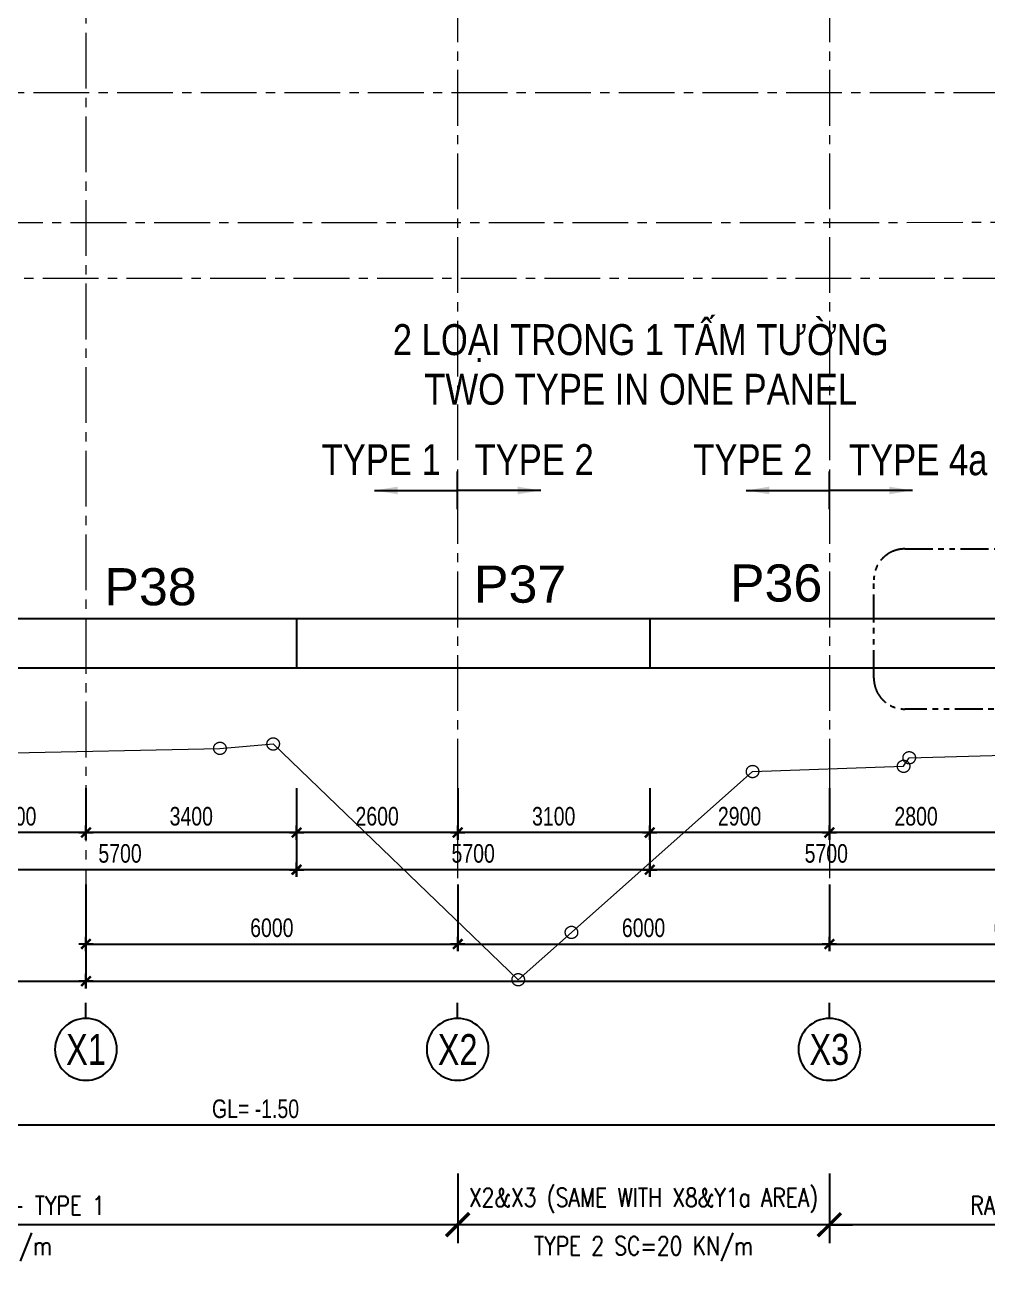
# Model space of a CAD drawing. Header units: millimetres. Extents: x 2611025 to 4139346, y -89870 to 101087.
# Drawn here: x 2656733 to 2672273, y -53942 to -33650 of the extents above; entities that cross this region are included whole.
import ezdxf
from ezdxf.enums import TextEntityAlignment as Align

# ---------------------------------------------------------------- set-up
doc = ezdxf.new("R2010")
doc.units = ezdxf.units.MM
doc.header["$LTSCALE"] = 1200
doc.header["$PDMODE"] = 35
for name, pattern in [('$$DASHED$$', [0.75, 0.5, -0.25]), ('CENTER2', [1.125, 0.75, -0.125, 0.125, -0.125]), ('ChainLines2', [3230, 2800, -140, 150, -140]), ('PHANTOM', [2.5, 1.25, -0.25, 0.25, -0.25, 0.25, -0.25])]:
    doc.linetypes.add(name, pattern=pattern)
for name, color, linetype, lineweight in [('2D_SIKITI', 6, 'ChainLines2', 20), ('BOUND', 3, 'Continuous', 20), ('ESB_TEXT', 3, 'Continuous', 20), ('K-THUOC', 1, 'Continuous', 18)]:
    doc.layers.add(name, color=color, linetype=linetype, lineweight=lineweight)
for name, color, linetype in [('CDC.01.AXIS', 160, 'CENTER2'), ('CDC.02.DIM', 1, 'Continuous'), ('CDC.06.TEXT', 2, 'Continuous'), ('CDC.11.NOTE', 8, 'Continuous'), ('WALL-RC', 2, 'Continuous')]:
    doc.layers.add(name, color=color, linetype=linetype)
doc.styles.add('1', font='arial.ttf', dxfattribs={"width": 0.75})
doc.styles.add('Arial', font='arial.ttf', dxfattribs={"height": 480})
doc.styles.add('BIGTEXT', font='arial.ttf', dxfattribs={"width": 0.8})
doc.styles.add('DIMTEXT', font='romans.shx', dxfattribs={"width": 0.8})
doc.styles.add('ESB_ARIAL', font='arial.ttf', dxfattribs={"width": 0.8})
doc.styles.add('SMTEXT', font='arial.ttf', dxfattribs={"width": 0.75})
doc.dimstyles.new('120X1', dxfattribs={"dimscale": 120, "dimtxt": 2.5, "dimasz": 0.008, "dimexe": 0, "dimexo": 0, "dimgap": 0.9, "dimtad": 1, "dimdec": 0, "dimzin": 13, "dimdsep": 46, "dimtxsty": '1', "dimblk1": 'CHEO', "dimblk2": 'CHEO', "dimsah": 1, "dimcen": 0, "dimclrd": 256, "dimclre": 256, "dimclrt": 3, "dimadec": 0, "dimazin": 0, "dimtfac": 1, "dimtdec": 0, "dimtix": 1, "dimtmove": 2, "dimatfit": 3, "dimldrblk": 'CHEO', "dimfxl": 8, "dimfxlon": 1, "dimtolj": 1, "dimtzin": 13, "dimarcsym": 0})
doc.dimstyles.new('BSV1-100', dxfattribs={"dimtxt": 300, "dimasz": 250, "dimexe": 200, "dimexo": 0, "dimgap": 108, "dimtad": 1, "dimdec": 0, "dimdsep": 46, "dimtxsty": 'SMTEXT', "dimblk": 'ARCHTICK', "dimcen": 100, "dimdle": 250, "dimclrd": 256, "dimclre": 256, "dimclrt": 1, "dimadec": 0, "dimazin": 0, "dimtfac": 1, "dimtdec": 0, "dimtix": 1, "dimtmove": 2, "dimatfit": 3, "dimfxl": 720, "dimfxlon": 1, "dimtolj": 1, "dimtzin": 0, "dimarcsym": 0})
doc.dimstyles.new('BSV100', dxfattribs={"dimscale": 1.5, "dimtxt": 300, "dimasz": 250, "dimexe": 200, "dimexo": 0, "dimgap": 108, "dimtad": 1, "dimdec": 0, "dimdsep": 46, "dimtxsty": 'SMTEXT', "dimblk": 'ARCHTICK', "dimcen": 100, "dimdle": 250, "dimclrd": 256, "dimclre": 256, "dimclrt": 2, "dimadec": 0, "dimazin": 0, "dimtfac": 1, "dimtdec": 0, "dimtix": 1, "dimtmove": 2, "dimatfit": 3, "dimfxl": 550, "dimfxlon": 1, "dimtolj": 1, "dimtzin": 0, "dimarcsym": 0})

# ---------------------------------------------------------------- blocks, each defined once
blk = doc.blocks.new('_ArchTick')
at = {"color": 0, "linetype": 'ByBlock', "const_width": 0.15}
blk.add_lwpolyline([(-0.5, -0.5), (0.5, 0.5)], dxfattribs=at)
blk = doc.blocks.new('*D15')
at = {"layer": 'BOUND', "lineweight": -2, "transparency": 16777216}
for p, q in [((2648375, -50692), (2648375, -51612)), ((2672529, -50692), (2672529, -51612)), ((2672779, -51412), (2648125, -51412))]:
    blk.add_line(p, q, dxfattribs=at)
at = {"layer": 'Defpoints', "color": 0, "transparency": 16777216}
for p in [(2648375, -43323), (2672529, -43353), (2648375, -51412)]:
    blk.add_point(p, dxfattribs=at)
at = {"layer": 'BOUND', "lineweight": -2, "transparency": 16777216, "xscale": 250, "yscale": 250, "zscale": 250, "rotation": 180}
blk.add_blockref('_ArchTick', (2648375, -51412), dxfattribs=at)
at = {"layer": 'BOUND', "lineweight": -2, "transparency": 16777216, "xscale": 250, "yscale": 250, "zscale": 250}
blk.add_blockref('_ArchTick', (2672529, -51412), dxfattribs=at)
at = {"layer": 'BOUND', "color": 1, "transparency": 16777216, "insert": (2660452, -51149), "char_height": 300, "attachment_point": 5, "style": 'SMTEXT'}
blk.add_mtext('\\A1;GL= -1.50', dxfattribs=at)
blk = doc.blocks.new('*D60')
at = {"layer": 'Defpoints', "color": 0, "transparency": 16777216}
for p in [(2669715, -43353), (2679029, -43353), (2669715, -53020)]:
    blk.add_point(p, dxfattribs=at)
at = {"layer": 'K-THUOC', "lineweight": -2, "transparency": 16777216}
for p, q in [((2669715, -52195), (2669715, -53320)), ((2679029, -52195), (2679029, -53320)), ((2679404, -53020), (2669340, -53020))]:
    blk.add_line(p, q, dxfattribs=at)
at = {"layer": 'K-THUOC', "lineweight": -2, "transparency": 16777216, "xscale": 375, "yscale": 375, "zscale": 375, "rotation": 180}
blk.add_blockref('_ArchTick', (2669715, -53020), dxfattribs=at)
at = {"layer": 'K-THUOC', "lineweight": -2, "transparency": 16777216, "xscale": 375, "yscale": 375, "zscale": 375}
blk.add_blockref('_ArchTick', (2679029, -53020), dxfattribs=at)
at = {"layer": 'K-THUOC', "color": 2, "transparency": 16777216, "char_height": 300, "attachment_point": 5, "style": 'DIMTEXT'}
for s, insert in [('\\A1;RAMP AREA-X3&X4-TYPE 4a', (2674372, -52708)), ('\\A1;SC=45 KN/m', (2674372, -53410))]:
    blk.add_mtext(s, dxfattribs=dict(at, insert=insert))
blk = doc.blocks.new('*D61')
at = {"layer": 'Defpoints', "color": 0, "transparency": 16777216}
for p in [(2663715, -43353), (2669715, -43353), (2663715, -53020)]:
    blk.add_point(p, dxfattribs=at)
at = {"layer": 'K-THUOC', "lineweight": -2, "transparency": 16777216}
for p, q in [((2663715, -52195), (2663715, -53320)), ((2669715, -52195), (2669715, -53320)), ((2663715, -53020), (2663340, -53020)), ((2669715, -53020), (2663715, -53020)), ((2669715, -53020), (2670090, -53020))]:
    blk.add_line(p, q, dxfattribs=at)
at = {"layer": 'K-THUOC', "lineweight": -2, "transparency": 16777216, "xscale": 375, "yscale": 375, "zscale": 375}
blk.add_blockref('_ArchTick', (2663715, -53020), dxfattribs=at)
at = {"layer": 'K-THUOC', "lineweight": -2, "transparency": 16777216, "xscale": 375, "yscale": 375, "zscale": 375, "rotation": 180}
blk.add_blockref('_ArchTick', (2669715, -53020), dxfattribs=at)
at = {"layer": 'K-THUOC', "color": 2, "transparency": 16777216, "char_height": 300, "attachment_point": 5, "style": 'DIMTEXT'}
for s, insert in [('\\A1;X2&X3 (SAME WITH X8&Y1a AREA)', (2666715, -52629)), ('\\A1;TYPE 2 SC=20 KN/m', (2666715, -53410))]:
    blk.add_mtext(s, dxfattribs=dict(at, insert=insert))
blk = doc.blocks.new('*D62')
at = {"layer": 'Defpoints', "color": 0, "transparency": 16777216}
for p in [(2648375, -43353), (2663715, -43353), (2648375, -53020)]:
    blk.add_point(p, dxfattribs=at)
at = {"layer": 'K-THUOC', "lineweight": -2, "transparency": 16777216}
for p, q in [((2648375, -52195), (2648375, -53320)), ((2663715, -52195), (2663715, -53320)), ((2664090, -53020), (2648000, -53020))]:
    blk.add_line(p, q, dxfattribs=at)
at = {"layer": 'K-THUOC', "lineweight": -2, "transparency": 16777216, "xscale": 375, "yscale": 375, "zscale": 375, "rotation": 180}
blk.add_blockref('_ArchTick', (2648375, -53020), dxfattribs=at)
at = {"layer": 'K-THUOC', "lineweight": -2, "transparency": 16777216, "xscale": 375, "yscale": 375, "zscale": 375}
blk.add_blockref('_ArchTick', (2663715, -53020), dxfattribs=at)
at = {"layer": 'K-THUOC', "color": 2, "transparency": 16777216, "char_height": 300, "attachment_point": 5, "style": 'DIMTEXT'}
for s, insert in [('\\A1;NORMAL AREA - TYPE 1', (2656045, -52708)), ('\\A1;SC=20 KN/m', (2656045, -53410))]:
    blk.add_mtext(s, dxfattribs=dict(at, insert=insert))
blk = doc.blocks.new('CHEO')
at = {"layer": 'CDC.02.DIM'}
for points in [[(-121, 0), (121, 0)], [(0, 121), (0, -121)]]:
    blk.add_lwpolyline(points, dxfattribs=at)
at = {"layer": 'CDC.02.DIM', "const_width": 40}
blk.add_lwpolyline([(80, 80), (-80, -81)], dxfattribs=at)
blk = doc.blocks.new('*D188')
at = {"layer": 'CDC.02.DIM', "lineweight": -2, "transparency": 16777216}
for p, q in [((2657715, -47527), (2657715, -48487)), ((2663715, -47527), (2663715, -48487)), ((2657716, -48487), (2663714, -48487))]:
    blk.add_line(p, q, dxfattribs=at)
at = {"layer": 'Defpoints', "color": 0, "transparency": 16777216}
for p in [(2657715, -45969), (2663715, -45969), (2663715, -48487)]:
    blk.add_point(p, dxfattribs=at)
at = {"layer": 'CDC.02.DIM', "lineweight": -2, "transparency": 16777216, "xscale": 0.96, "yscale": 0.96, "zscale": 0.96, "rotation": 180}
blk.add_blockref('CHEO', (2657715, -48487), dxfattribs=at)
at = {"layer": 'CDC.02.DIM', "lineweight": -2, "transparency": 16777216, "xscale": 0.96, "yscale": 0.96, "zscale": 0.96}
blk.add_blockref('CHEO', (2663715, -48487), dxfattribs=at)
at = {"layer": 'CDC.02.DIM', "color": 3, "transparency": 16777216, "insert": (2660715, -48226), "char_height": 300, "attachment_point": 5, "style": '1'}
blk.add_mtext('\\A1;6000', dxfattribs=at)
blk = doc.blocks.new('*D189')
at = {"layer": 'CDC.02.DIM', "lineweight": -2, "transparency": 16777216}
for p, q in [((2663715, -47527), (2663715, -48487)), ((2669715, -47527), (2669715, -48487)), ((2663716, -48487), (2669714, -48487))]:
    blk.add_line(p, q, dxfattribs=at)
at = {"layer": 'Defpoints', "color": 0, "transparency": 16777216}
for p in [(2663715, -45969), (2669715, -45969), (2669715, -48487)]:
    blk.add_point(p, dxfattribs=at)
at = {"layer": 'CDC.02.DIM', "lineweight": -2, "transparency": 16777216, "xscale": 0.96, "yscale": 0.96, "zscale": 0.96, "rotation": 180}
blk.add_blockref('CHEO', (2663715, -48487), dxfattribs=at)
at = {"layer": 'CDC.02.DIM', "lineweight": -2, "transparency": 16777216, "xscale": 0.96, "yscale": 0.96, "zscale": 0.96}
blk.add_blockref('CHEO', (2669715, -48487), dxfattribs=at)
at = {"layer": 'CDC.02.DIM', "color": 3, "transparency": 16777216, "insert": (2666715, -48226), "char_height": 300, "attachment_point": 5, "style": '1'}
blk.add_mtext('\\A1;6000', dxfattribs=at)
blk = doc.blocks.new('*D190')
at = {"layer": 'CDC.02.DIM', "lineweight": -2, "transparency": 16777216}
for p, q in [((2669715, -47527), (2669715, -48487)), ((2675715, -47527), (2675715, -48487)), ((2669716, -48487), (2675714, -48487))]:
    blk.add_line(p, q, dxfattribs=at)
at = {"layer": 'Defpoints', "color": 0, "transparency": 16777216}
for p in [(2669715, -45969), (2675715, -45969), (2675715, -48487)]:
    blk.add_point(p, dxfattribs=at)
at = {"layer": 'CDC.02.DIM', "lineweight": -2, "transparency": 16777216, "xscale": 0.96, "yscale": 0.96, "zscale": 0.96, "rotation": 180}
blk.add_blockref('CHEO', (2669715, -48487), dxfattribs=at)
at = {"layer": 'CDC.02.DIM', "lineweight": -2, "transparency": 16777216, "xscale": 0.96, "yscale": 0.96, "zscale": 0.96}
blk.add_blockref('CHEO', (2675715, -48487), dxfattribs=at)
at = {"layer": 'CDC.02.DIM', "color": 3, "transparency": 16777216, "insert": (2672715, -48226), "char_height": 300, "attachment_point": 5, "style": '1'}
blk.add_mtext('\\A1;6000', dxfattribs=at)
blk = doc.blocks.new('_Axis name')
at = {"layer": 'CDC.02.DIM'}
blk.add_line((0, 2.5), (0, 0), dxfattribs=at)
blk.add_circle((0, 7.5), 5, dxfattribs=at)
at = {"layer": 'CDC.02.DIM', "style": 'BIGTEXT', "width": 0.75}
blk.add_attdef('.', text='', height=5, dxfattribs=at).set_placement((0, 7.5), align=Align.MIDDLE)
blk = doc.blocks.new('*D196')
at = {"layer": 'CDC.02.DIM', "lineweight": -2, "transparency": 16777216}
for p, q in [((2657715, -48127), (2657715, -49087)), ((2705715, -48127), (2705715, -49087)), ((2657716, -49087), (2705714, -49087))]:
    blk.add_line(p, q, dxfattribs=at)
at = {"layer": 'Defpoints', "color": 0, "transparency": 16777216}
for p in [(2657715, -45969), (2705715, -45969), (2705715, -49087)]:
    blk.add_point(p, dxfattribs=at)
at = {"layer": 'CDC.02.DIM', "lineweight": -2, "transparency": 16777216, "xscale": 0.96, "yscale": 0.96, "zscale": 0.96, "rotation": 180}
blk.add_blockref('CHEO', (2657715, -49087), dxfattribs=at)
at = {"layer": 'CDC.02.DIM', "lineweight": -2, "transparency": 16777216, "xscale": 0.96, "yscale": 0.96, "zscale": 0.96}
blk.add_blockref('CHEO', (2705715, -49087), dxfattribs=at)
at = {"layer": 'CDC.02.DIM', "color": 3, "transparency": 16777216, "insert": (2681715, -48826), "char_height": 300, "attachment_point": 5, "style": '1'}
blk.add_mtext('\\A1;48000', dxfattribs=at)
blk = doc.blocks.new('*D198')
at = {"layer": 'CDC.02.DIM', "lineweight": -2, "transparency": 16777216}
for p, q in [((2652615, -48127), (2652615, -49087)), ((2657715, -48127), (2657715, -49087)), ((2652616, -49087), (2657714, -49087))]:
    blk.add_line(p, q, dxfattribs=at)
at = {"layer": 'Defpoints', "color": 0, "transparency": 16777216}
for p in [(2652615, -45969), (2657715, -45969), (2657715, -49087)]:
    blk.add_point(p, dxfattribs=at)
at = {"layer": 'CDC.02.DIM', "lineweight": -2, "transparency": 16777216, "xscale": 0.96, "yscale": 0.96, "zscale": 0.96, "rotation": 180}
blk.add_blockref('CHEO', (2652615, -49087), dxfattribs=at)
at = {"layer": 'CDC.02.DIM', "lineweight": -2, "transparency": 16777216, "xscale": 0.96, "yscale": 0.96, "zscale": 0.96}
blk.add_blockref('CHEO', (2657715, -49087), dxfattribs=at)
at = {"layer": 'CDC.02.DIM', "color": 3, "transparency": 16777216, "insert": (2655165, -48826), "char_height": 300, "attachment_point": 5, "style": '1'}
blk.add_mtext('\\A1;5100', dxfattribs=at)
blk = doc.blocks.new('*D223')
at = {"layer": 'CDC.02.DIM', "lineweight": -2, "transparency": 16777216}
for p, q in [((2669715, -45969), (2669715, -46687)), ((2672515, -45969), (2672515, -46687)), ((2672514, -46687), (2669716, -46687))]:
    blk.add_line(p, q, dxfattribs=at)
at = {"layer": 'Defpoints', "color": 0, "transparency": 16777216}
for p in [(2669715, -45969), (2672515, -45969), (2669715, -46687)]:
    blk.add_point(p, dxfattribs=at)
at = {"layer": 'CDC.02.DIM', "lineweight": -2, "transparency": 16777216, "xscale": 0.96, "yscale": 0.96, "zscale": 0.96, "rotation": 180}
blk.add_blockref('CHEO', (2669715, -46687), dxfattribs=at)
at = {"layer": 'CDC.02.DIM', "lineweight": -2, "transparency": 16777216, "xscale": 0.96, "yscale": 0.96, "zscale": 0.96}
blk.add_blockref('CHEO', (2672515, -46687), dxfattribs=at)
at = {"layer": 'CDC.02.DIM', "color": 3, "transparency": 16777216, "insert": (2671115, -46426), "char_height": 300, "attachment_point": 5, "style": '1'}
blk.add_mtext('\\A1;2800', dxfattribs=at)
blk = doc.blocks.new('*D224')
at = {"layer": 'CDC.02.DIM', "lineweight": -2, "transparency": 16777216}
for p, q in [((2666815, -45969), (2666815, -46687)), ((2669715, -45969), (2669715, -46687)), ((2669714, -46687), (2666816, -46687))]:
    blk.add_line(p, q, dxfattribs=at)
at = {"layer": 'Defpoints', "color": 0, "transparency": 16777216}
for p in [(2666815, -45969), (2669715, -45969), (2666815, -46687)]:
    blk.add_point(p, dxfattribs=at)
at = {"layer": 'CDC.02.DIM', "lineweight": -2, "transparency": 16777216, "xscale": 0.96, "yscale": 0.96, "zscale": 0.96, "rotation": 180}
blk.add_blockref('CHEO', (2666815, -46687), dxfattribs=at)
at = {"layer": 'CDC.02.DIM', "lineweight": -2, "transparency": 16777216, "xscale": 0.96, "yscale": 0.96, "zscale": 0.96}
blk.add_blockref('CHEO', (2669715, -46687), dxfattribs=at)
at = {"layer": 'CDC.02.DIM', "color": 3, "transparency": 16777216, "insert": (2668265, -46426), "char_height": 300, "attachment_point": 5, "style": '1'}
blk.add_mtext('\\A1;2900', dxfattribs=at)
blk = doc.blocks.new('*D225')
at = {"layer": 'CDC.02.DIM', "lineweight": -2, "transparency": 16777216}
for p, q in [((2663715, -45969), (2663715, -46687)), ((2666815, -45969), (2666815, -46687)), ((2666814, -46687), (2663716, -46687))]:
    blk.add_line(p, q, dxfattribs=at)
at = {"layer": 'Defpoints', "color": 0, "transparency": 16777216}
for p in [(2663715, -45969), (2666815, -45969), (2663715, -46687)]:
    blk.add_point(p, dxfattribs=at)
at = {"layer": 'CDC.02.DIM', "lineweight": -2, "transparency": 16777216, "xscale": 0.96, "yscale": 0.96, "zscale": 0.96, "rotation": 180}
blk.add_blockref('CHEO', (2663715, -46687), dxfattribs=at)
at = {"layer": 'CDC.02.DIM', "lineweight": -2, "transparency": 16777216, "xscale": 0.96, "yscale": 0.96, "zscale": 0.96}
blk.add_blockref('CHEO', (2666815, -46687), dxfattribs=at)
at = {"layer": 'CDC.02.DIM', "color": 3, "transparency": 16777216, "insert": (2665265, -46426), "char_height": 300, "attachment_point": 5, "style": '1'}
blk.add_mtext('\\A1;3100', dxfattribs=at)
blk = doc.blocks.new('*D226')
at = {"layer": 'CDC.02.DIM', "lineweight": -2, "transparency": 16777216}
for p, q in [((2661115, -45969), (2661115, -46687)), ((2663715, -45969), (2663715, -46687)), ((2663714, -46687), (2661116, -46687))]:
    blk.add_line(p, q, dxfattribs=at)
at = {"layer": 'Defpoints', "color": 0, "transparency": 16777216}
for p in [(2661115, -45969), (2663715, -45969), (2661115, -46687)]:
    blk.add_point(p, dxfattribs=at)
at = {"layer": 'CDC.02.DIM', "lineweight": -2, "transparency": 16777216, "xscale": 0.96, "yscale": 0.96, "zscale": 0.96, "rotation": 180}
blk.add_blockref('CHEO', (2661115, -46687), dxfattribs=at)
at = {"layer": 'CDC.02.DIM', "lineweight": -2, "transparency": 16777216, "xscale": 0.96, "yscale": 0.96, "zscale": 0.96}
blk.add_blockref('CHEO', (2663715, -46687), dxfattribs=at)
at = {"layer": 'CDC.02.DIM', "color": 3, "transparency": 16777216, "insert": (2662415, -46426), "char_height": 300, "attachment_point": 5, "style": '1'}
blk.add_mtext('\\A1;2600', dxfattribs=at)
blk = doc.blocks.new('*D227')
at = {"layer": 'CDC.02.DIM', "lineweight": -2, "transparency": 16777216}
for p, q in [((2657715, -45969), (2657715, -46687)), ((2661115, -45969), (2661115, -46687)), ((2661114, -46687), (2657716, -46687))]:
    blk.add_line(p, q, dxfattribs=at)
at = {"layer": 'Defpoints', "color": 0, "transparency": 16777216}
for p in [(2657715, -45969), (2661115, -45969), (2657715, -46687)]:
    blk.add_point(p, dxfattribs=at)
at = {"layer": 'CDC.02.DIM', "lineweight": -2, "transparency": 16777216, "xscale": 0.96, "yscale": 0.96, "zscale": 0.96, "rotation": 180}
blk.add_blockref('CHEO', (2657715, -46687), dxfattribs=at)
at = {"layer": 'CDC.02.DIM', "lineweight": -2, "transparency": 16777216, "xscale": 0.96, "yscale": 0.96, "zscale": 0.96}
blk.add_blockref('CHEO', (2661115, -46687), dxfattribs=at)
at = {"layer": 'CDC.02.DIM', "color": 3, "transparency": 16777216, "insert": (2659415, -46426), "char_height": 300, "attachment_point": 5, "style": '1'}
blk.add_mtext('\\A1;3400', dxfattribs=at)
blk = doc.blocks.new('*D228')
at = {"layer": 'CDC.02.DIM', "lineweight": -2, "transparency": 16777216}
for p, q in [((2655415, -45969), (2655415, -46687)), ((2657715, -45969), (2657715, -46687)), ((2657714, -46687), (2655416, -46687))]:
    blk.add_line(p, q, dxfattribs=at)
at = {"layer": 'Defpoints', "color": 0, "transparency": 16777216}
for p in [(2655415, -45969), (2657715, -45969), (2655415, -46687)]:
    blk.add_point(p, dxfattribs=at)
at = {"layer": 'CDC.02.DIM', "lineweight": -2, "transparency": 16777216, "xscale": 0.96, "yscale": 0.96, "zscale": 0.96, "rotation": 180}
blk.add_blockref('CHEO', (2655415, -46687), dxfattribs=at)
at = {"layer": 'CDC.02.DIM', "lineweight": -2, "transparency": 16777216, "xscale": 0.96, "yscale": 0.96, "zscale": 0.96}
blk.add_blockref('CHEO', (2657715, -46687), dxfattribs=at)
at = {"layer": 'CDC.02.DIM', "color": 3, "transparency": 16777216, "insert": (2656565, -46426), "char_height": 300, "attachment_point": 5, "style": '1'}
blk.add_mtext('\\A1;2300', dxfattribs=at)
blk = doc.blocks.new('*D242')
at = {"layer": 'CDC.02.DIM', "lineweight": -2, "transparency": 16777216}
for p, q in [((2666815, -46327), (2666815, -47287)), ((2672515, -46327), (2672515, -47287)), ((2672514, -47287), (2666816, -47287))]:
    blk.add_line(p, q, dxfattribs=at)
at = {"layer": 'Defpoints', "color": 0, "transparency": 16777216}
for p in [(2666815, -45969), (2672515, -45969), (2666815, -47287)]:
    blk.add_point(p, dxfattribs=at)
at = {"layer": 'CDC.02.DIM', "lineweight": -2, "transparency": 16777216, "xscale": 0.96, "yscale": 0.96, "zscale": 0.96, "rotation": 180}
blk.add_blockref('CHEO', (2666815, -47287), dxfattribs=at)
at = {"layer": 'CDC.02.DIM', "lineweight": -2, "transparency": 16777216, "xscale": 0.96, "yscale": 0.96, "zscale": 0.96}
blk.add_blockref('CHEO', (2672515, -47287), dxfattribs=at)
at = {"layer": 'CDC.02.DIM', "color": 3, "transparency": 16777216, "insert": (2669665, -47026), "char_height": 300, "attachment_point": 5, "style": '1'}
blk.add_mtext('\\A1;5700', dxfattribs=at)
blk = doc.blocks.new('*D243')
at = {"layer": 'CDC.02.DIM', "lineweight": -2, "transparency": 16777216}
for p, q in [((2661115, -46327), (2661115, -47287)), ((2666815, -46327), (2666815, -47287)), ((2666814, -47287), (2661116, -47287))]:
    blk.add_line(p, q, dxfattribs=at)
at = {"layer": 'Defpoints', "color": 0, "transparency": 16777216}
for p in [(2661115, -45969), (2666815, -45969), (2661115, -47287)]:
    blk.add_point(p, dxfattribs=at)
at = {"layer": 'CDC.02.DIM', "lineweight": -2, "transparency": 16777216, "xscale": 0.96, "yscale": 0.96, "zscale": 0.96, "rotation": 180}
blk.add_blockref('CHEO', (2661115, -47287), dxfattribs=at)
at = {"layer": 'CDC.02.DIM', "lineweight": -2, "transparency": 16777216, "xscale": 0.96, "yscale": 0.96, "zscale": 0.96}
blk.add_blockref('CHEO', (2666815, -47287), dxfattribs=at)
at = {"layer": 'CDC.02.DIM', "color": 3, "transparency": 16777216, "insert": (2663965, -47026), "char_height": 300, "attachment_point": 5, "style": '1'}
blk.add_mtext('\\A1;5700', dxfattribs=at)
blk = doc.blocks.new('*D244')
at = {"layer": 'CDC.02.DIM', "lineweight": -2, "transparency": 16777216}
for p, q in [((2655415, -46327), (2655415, -47287)), ((2661115, -46327), (2661115, -47287)), ((2661114, -47287), (2655416, -47287))]:
    blk.add_line(p, q, dxfattribs=at)
at = {"layer": 'Defpoints', "color": 0, "transparency": 16777216}
for p in [(2655415, -45969), (2661115, -45969), (2655415, -47287)]:
    blk.add_point(p, dxfattribs=at)
at = {"layer": 'CDC.02.DIM', "lineweight": -2, "transparency": 16777216, "xscale": 0.96, "yscale": 0.96, "zscale": 0.96, "rotation": 180}
blk.add_blockref('CHEO', (2655415, -47287), dxfattribs=at)
at = {"layer": 'CDC.02.DIM', "lineweight": -2, "transparency": 16777216, "xscale": 0.96, "yscale": 0.96, "zscale": 0.96}
blk.add_blockref('CHEO', (2661115, -47287), dxfattribs=at)
at = {"layer": 'CDC.02.DIM', "color": 3, "transparency": 16777216, "insert": (2658265, -47026), "char_height": 300, "attachment_point": 5, "style": '1'}
blk.add_mtext('\\A1;5700', dxfattribs=at)

msp = doc.modelspace()

# ---------------------------------------------------------------- linework, layer by layer
at = {"layer": '2D_SIKITI', "color": 220, "true_color": 0xff00bf}
for p, q in [((2652652.6, -45484), (2659877.6, -45327.6)), ((2659877.6, -45327.6), (2660736.8, -45256.7)), ((2660736.8, -45256.7), (2664692.3, -49063.7)), ((2671003.5, -45480), (2676480.2, -45329.7)), ((2668475, -45701.7), (2670912.9, -45617.8)), ((2670912.9, -45617.8), (2671003.5, -45480)), ((2665551.7, -48299.3), (2668475, -45701.7)), ((2664692.3, -49063.7), (2665551.7, -48299.3))]:
    msp.add_line(p, q, dxfattribs=at)
for centre in [(2659877.6, -45327.6), (2660736.8, -45256.7), (2671003.5, -45480), (2668475, -45701.7), (2670912.9, -45617.8), (2665551.7, -48299.3), (2664692.3, -49063.7)]:
    msp.add_circle(centre, 100, dxfattribs=at)
at = {"layer": 'BOUND', "color": 8, "linetype": '$$DASHED$$', "ltscale": 0.3}
msp.add_line((2646019.9, -44034.6), (2715337, -44034.6), dxfattribs=at)
at = {"layer": 'CDC.01.AXIS', "color": 5, "lineweight": 9, "true_color": 0x0100ff}
for p, q in [((2657713.8, -2723.6), (2657713.8, -49086.8)), ((2663713.7, -3323.6), (2663713.7, -48486.8)), ((2669715.6, -3323.6), (2669715.6, -48486.8)), ((2644717, -34735.5), (2717022.4, -34735.5)), ((2645317, -36834.6), (2716422.5, -36832.3)), ((2643517, -37735.5), (2718374.7, -37734.6))]:
    msp.add_line(p, q, dxfattribs=at)
at = {"layer": 'CDC.01.AXIS', "linetype": 'PHANTOM', "ltscale": 0.3}
msp.add_lwpolyline([(2670432.3, -42607.3, -0.4142136), (2670932.3, -42107.3), (2673990.2, -42107.3, -0.4142136), (2674490.2, -42607.3), (2674490.2, -44193.2, -0.4142136), (2673990.2, -44693.2), (2670932.3, -44693.2, -0.4142136), (2670432.3, -44193.2)], format="xyb", close=True, dxfattribs=at)
at = {"layer": 'CDC.11.NOTE'}
for points in [[(2663714.7, -41466.6), (2663714.7, -40859.2)], [(2663714.7, -41466.6), (2663714.7, -40859.2)], [(2669714.7, -41466.6), (2669714.7, -40859.2)], [(2669714.7, -41466.6), (2669714.7, -40859.2)]]:
    msp.add_lwpolyline(points, dxfattribs=at)
at = {"layer": 'WALL-RC'}
for p, q in [((2661115, -43234.6), (2661115, -44034.6)), ((2666815, -43234.6), (2666815, -44034.6))]:
    msp.add_line(p, q, dxfattribs=at)
for points in [[(2648374.7, -20834.6), (2648374.7, -7284.6), (2656814.7, -7284.6), (2664314.7, -7284.6), (2710450.8, -7284.6), (2712433.3, -9265.8), (2712864.7, -15928.7), (2712864.7, -41284), (2707874.4, -43779.1), (2699026.3, -44034.6), (2660714.7, -44034.6), (2658914.7, -44034.6), (2652289.1, -44034.6), (2648374.7, -40215.7), (2648374.7, -21134.1)], [(2649174.7, -20834.6), (2649174.7, -8084.6), (2656814.7, -8084.6), (2664314.7, -8084.6), (2710119.6, -8084.6), (2711654.5, -9618.5), (2712064.7, -15954.6), (2712064.7, -40789.6), (2707674.7, -42984.6), (2699014.7, -43234.6), (2660714.7, -43234.6), (2658914.7, -43234.6), (2652614.7, -43234.6), (2649174.7, -39878.6), (2649174.7, -21134.1)]]:
    msp.add_lwpolyline(points, dxfattribs=at)

# ---------------------------------------------------------------- block references
at = {"layer": 'CDC.02.DIM'}
ref = msp.add_blockref('_Axis name', (2657714.7, -49438), dxfattribs=dict(at, xscale=-100, yscale=100, zscale=100, rotation=180))
ref.add_attrib('.', 'X1', dxfattribs={"height": 500, "style": 'BIGTEXT', "width": 0.75}).set_placement((2657714.7, -50188), align=Align.MIDDLE)
ref = msp.add_blockref('_Axis name', (2663714.7, -49438), dxfattribs=dict(at, xscale=-100, yscale=100, zscale=100, rotation=180))
ref.add_attrib('.', 'X2', dxfattribs={"height": 500, "style": 'BIGTEXT', "width": 0.75}).set_placement((2663714.7, -50188), align=Align.MIDDLE)
ref = msp.add_blockref('_Axis name', (2669714.7, -49438), dxfattribs=dict(at, xscale=-100, yscale=100, zscale=100, rotation=180))
ref.add_attrib('.', 'X3', dxfattribs={"height": 500, "style": 'BIGTEXT', "width": 0.75}).set_placement((2669714.7, -50188), align=Align.MIDDLE)

# ---------------------------------------------------------------- texts
at = {"layer": 'CDC.06.TEXT', "ltscale": 0.5, "char_height": 600, "attachment_point": 1, "style": 'Arial'}
for s, insert in [('{\\fArial|b0|i0|c163|p34;P}38', (2658011.2, -42417.7)), ('{\\fArial|b0|i0|c163|p34;P}37', (2663976.8, -42375.8)), ('{\\fArial|b0|i0|c163|p34;P}36', (2668109.5, -42357.5))]:
    msp.add_mtext_dynamic_manual_height_columns(s, width=1245.05, gutter_width=1250, heights=[0], dxfattribs=dict(at, insert=insert))
at = {"layer": 'ESB_TEXT', "style": 'ESB_ARIAL', "width": 0.8}
for s in ['TYPE 4a', 'TYPE 4']:
    msp.add_text(s, height=500, dxfattribs=at).set_placement((2670030.9, -40916.7))
at = {"layer": 'ESB_TEXT', "char_height": 500, "attachment_point": 5, "style": 'ESB_ARIAL'}
for s, insert in [('2 LOẠI TRONG 1 TẤM TƯỜNG', (2666669, -38782.7)), ('TWO TYPE IN ONE PANEL', (2666669, -39532.7)), ('TWO TYPE IN ONE PANEL', (2666669, -39532.7)), ('TYPE 1', (2662480.4, -40665.9)), ('TYPE 1', (2662480.4, -40665.9)), ('TYPE 2', (2664948.9, -40665.9)), ('TYPE 2', (2664948.9, -40665.9)), ('TYPE 2', (2668480.4, -40665.9)), ('TYPE 2', (2668480.4, -40665.9))]:
    msp.add_mtext_dynamic_manual_height_columns(s, width=14660.185, gutter_width=2000, heights=[0], dxfattribs=dict(at, insert=insert))

# ---------------------------------------------------------------- dimensions: what is measured, and where the dimension line sits
at = {"layer": 'BOUND'}
dim = msp.add_linear_dim(base=(2648374.7, -51411.9), p1=(2672529, -43352.9), p2=(2648374.7, -43323.3), text='GL= -1.50', dimstyle='BSV1-100', dxfattribs=at)
dim.commit()
dim.dimension.update_dxf_attribs({"geometry": '*D15', "text_midpoint": (2660451.9, -51148.8)})
at = {"layer": 'CDC.02.DIM'}
for base, p1, p2, picture, middle in [((2657714.7, -49086.8), (2652614.7, -45969), (2657714.7, -45969), '*D198', (2655164.7, -48825.7)), ((2655415, -46686.8), (2657714.7, -45969), (2655415, -45969), '*D228', (2656564.9, -46425.6)), ((2655415, -47286.8), (2661115, -45969), (2655415, -45969), '*D244', (2658265, -47025.7)), ((2663714.7, -48486.8), (2657714.7, -45969), (2663714.7, -45969), '*D188', (2660714.7, -48225.7)), ((2705714.7, -49086.8), (2657714.7, -45969), (2705714.7, -45969), '*D196', (2681714.7, -48825.7)), ((2657714.7, -46686.8), (2661115, -45969), (2657714.7, -45969), '*D227', (2659414.9, -46425.6)), ((2661115, -46686.8), (2663714.7, -45969), (2661115, -45969), '*D226', (2662414.9, -46425.7)), ((2661115, -47286.8), (2666815, -45969), (2661115, -45969), '*D243', (2663965, -47025.7)), ((2669714.7, -48486.8), (2663714.7, -45969), (2669714.7, -45969), '*D189', (2666714.7, -48225.7)), ((2663714.7, -46686.8), (2666815, -45969), (2663714.7, -45969), '*D225', (2665264.9, -46425.6)), ((2666815, -46686.8), (2669714.7, -45969), (2666815, -45969), '*D224', (2668264.9, -46425.7)), ((2666815, -47286.8), (2672515, -45969), (2666815, -45969), '*D242', (2669665, -47025.7)), ((2675714.7, -48486.8), (2669714.7, -45969), (2675714.7, -45969), '*D190', (2672714.7, -48225.7)), ((2669714.7, -46686.8), (2672515, -45969), (2669714.7, -45969), '*D223', (2671114.9, -46425.7))]:
    dim = msp.add_linear_dim(base=base, p1=p1, p2=p2, dimstyle='120X1', dxfattribs=at)
    dim.commit()
    dim.dimension.update_dxf_attribs({"geometry": picture, "text_midpoint": middle})
at = {"layer": 'K-THUOC'}
for base, p1, p2, text, picture, middle in [((2648374.7, -53019.5), (2663714.7, -43352.9), (2648374.7, -43352.9), 'NORMAL AREA - TYPE 1\\XSC=20 KN/m', '*D62', (2656044.7, -53019.5)), ((2663714.7, -53019.5), (2669714.7, -43352.9), (2663714.7, -43352.9), 'X2&X3 (SAME WITH X8&Y1a AREA)\\XTYPE 2 SC=20 KN/m', '*D61', (2666714.7, -53019.5)), ((2669714.7, -53019.5), (2679029.1, -43353), (2669714.7, -43352.9), 'RAMP AREA-X3&X4-TYPE 4a\\XSC=45 KN/m', '*D60', (2674371.9, -53019.5))]:
    dim = msp.add_linear_dim(base=base, p1=p1, p2=p2, text=text, dimstyle='BSV100', override={"dimtxt": 200, "dimtxsty": 'DIMTEXT'}, dxfattribs=at)
    dim.commit()
    dim.dimension.update_dxf_attribs({"geometry": picture, "text_midpoint": middle})

# ---------------------------------------------------------------- leaders
at = {"layer": 'CDC.11.NOTE'}
for points in [[(2662371.6, -41162.9), (2663714.7, -41162.9)], [(2662371.6, -41162.9), (2663714.7, -41162.9)], [(2665057.7, -41162.9), (2663714.7, -41162.9)], [(2665057.7, -41162.9), (2663714.7, -41162.9)], [(2668371.6, -41162.9), (2669714.7, -41162.9)], [(2668371.6, -41162.9), (2669714.7, -41162.9)], [(2671057.7, -41162.9), (2669714.7, -41162.9)], [(2671057.7, -41162.9), (2669714.7, -41162.9)]]:
    msp.add_leader(points, dimstyle='BSV100', dxfattribs=at)

doc.saveas('drawing.dxf')
